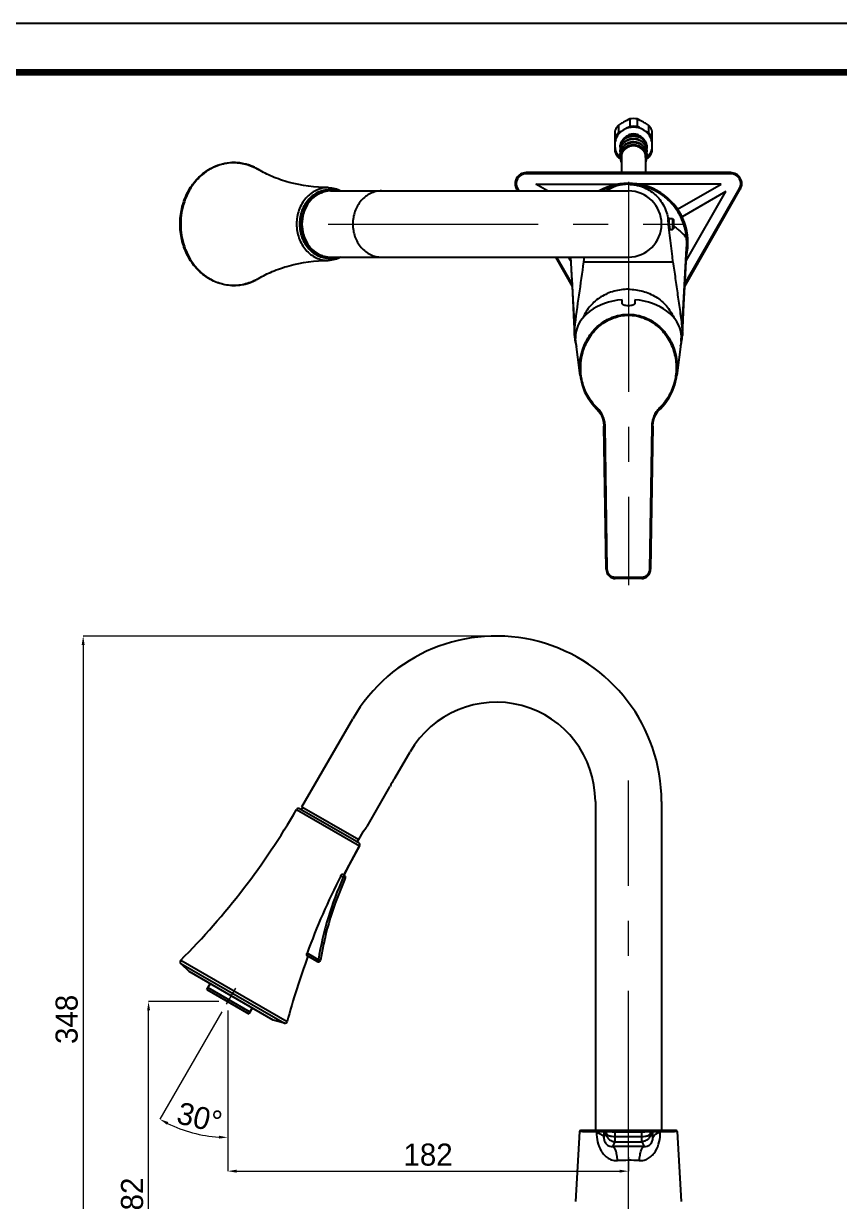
# Model space of a CAD drawing. Extents: x 0 to 1302, y 0 to 954.
# Drawn here: x 562 to 932, y 420 to 954 of the extents above; entities that cross this region are included whole.
import ezdxf

# ---------------------------------------------------------------- set-up
doc = ezdxf.new("R2010")
doc.units = 0
doc.header["$LTSCALE"] = 10
doc.header["$MEASUREMENT"] = 0
doc.header["$PDMODE"] = 3
doc.header["$PDSIZE"] = -10
doc.linetypes.add('CENTER', pattern=[2, 1.25, -0.25, 0.25, -0.25])
doc.linetypes.add('CENTER2', pattern=[28.575, 19.05, -3.175, 3.175, -3.175])
doc.layers.get('0').update_dxf_attribs({"linetype": 'CONTINUOUS'})
doc.layers.get('DEFPOINTS').update_dxf_attribs({"linetype": 'CONTINUOUS'})
doc.layers.add('Cneter', color=1, linetype='CENTER2', lineweight=13)
doc.layers.add('DEF_LAYER_ASSEM_MEMBER', color=7, linetype='CONTINUOUS')
doc.styles.add('Daelim Dimension', font='')
doc.styles.get('Daelim Dimension').set_extended_font_data('나눔고딕')
doc.dimstyles.new('DEFAULT', dxfattribs={"dimscale": 2, "dimtxt": 2, "dimasz": 2, "dimexe": 0, "dimexo": 2, "dimgap": 1, "dimtad": 1, "dimdec": 0, "dimzin": 9, "dimdsep": 46, "dimtxsty": 'Daelim Dimension', "dimcen": 0.5, "dimclrd": 5, "dimclre": 5, "dimclrt": 256, "dimadec": 1, "dimazin": 0, "dimtfac": 1, "dimtdec": 0, "dimtix": 1, "dimtmove": 0, "dimatfit": 3, "dimfxl": 1, "dimtolj": 1, "dimtzin": 1, "dimlwd": 9, "dimlwe": 9, "dimarcsym": 0})

# ---------------------------------------------------------------- blocks, each defined once
blk = doc.blocks.new('*D18')
at = {"color": 5, "lineweight": 9, "ltscale": 0.5, "transparency": 16777216}
for p, q in [((650.82, 510.73), (618.94, 510.73)), ((618.94, 332.93), (618.94, 506.73)), ((806, 328.93), (618.94, 328.93))]:
    blk.add_line(p, q, dxfattribs=at)
at = {"color": 5, "ltscale": 0.5, "transparency": 16777216}
for points in [[(618.27, 506.73), (619.61, 506.73), (618.94, 510.73)], [(618.27, 332.93), (619.61, 332.93), (618.94, 328.93)]]:
    blk.add_solid(points, dxfattribs=at)
at = {"layer": 'DEFPOINTS', "color": 0, "ltscale": 0.5, "transparency": 16777216}
for p in [(618.94, 510.73), (654.82, 510.73), (810, 328.93)]:
    blk.add_point(p, dxfattribs=at)
at = {"color": 7, "ltscale": 0.5, "transparency": 16777216, "insert": (611.5, 419.83), "char_height": 10, "attachment_point": 5, "rotation": 90, "style": 'Daelim Dimension'}
blk.add_mtext('\\A1;182', dxfattribs=at)
blk = doc.blocks.new('*D19')
at = {"color": 5, "lineweight": 9, "ltscale": 0.5, "transparency": 16777216}
for p, q in [((654.82, 506.73), (654.82, 433.89)), ((836.47, 440.25), (836.47, 433.89)), ((658.82, 433.89), (832.47, 433.89))]:
    blk.add_line(p, q, dxfattribs=at)
at = {"color": 5, "ltscale": 0.5, "transparency": 16777216}
for points in [[(658.82, 434.56), (658.82, 433.23), (654.82, 433.89)], [(832.47, 434.56), (832.47, 433.23), (836.47, 433.89)]]:
    blk.add_solid(points, dxfattribs=at)
at = {"layer": 'DEFPOINTS', "color": 0, "ltscale": 0.5, "transparency": 16777216}
for p in [(654.82, 510.73), (836.47, 444.25), (836.47, 433.89)]:
    blk.add_point(p, dxfattribs=at)
at = {"color": 7, "ltscale": 0.5, "transparency": 16777216, "insert": (745.65, 441.34), "char_height": 10, "attachment_point": 5, "style": 'Daelim Dimension'}
blk.add_mtext('\\A1;182', dxfattribs=at)
blk = doc.blocks.new('*D20')
at = {"color": 5, "lineweight": 9, "ltscale": 0.5, "transparency": 16777216}
for p, q in [((652.15, 506.09), (624.05, 457.43)), ((654.82, 494.46), (654.82, 449.19))]:
    blk.add_line(p, q, dxfattribs=at)
blk.add_arc((654.82, 510.73), 61.54, 243.7249, 266.2751, dxfattribs=at)
at = {"color": 5, "ltscale": 0.5, "transparency": 16777216}
for points in [[(627.27, 454.96), (627.9, 456.14), (624.05, 457.43)], [(650.85, 449.99), (650.8, 448.65), (654.82, 449.19)]]:
    blk.add_solid(points, dxfattribs=at)
at = {"layer": 'DEFPOINTS', "color": 0, "ltscale": 0.5, "transparency": 16777216}
for p in [(658.34, 516.82), (654.15, 509.56), (654.82, 510.73), (654.82, 498.46), (633.78, 452.9)]:
    blk.add_point(p, dxfattribs=at)
at = {"color": 7, "ltscale": 0.5, "transparency": 16777216, "insert": (642.08, 458.16), "char_height": 10, "attachment_point": 5, "rotation": 346.374, "style": 'Daelim Dimension'}
blk.add_mtext('\\A1;30°', dxfattribs=at)
blk = doc.blocks.new('*D22')
at = {"color": 5, "lineweight": 9, "ltscale": 0.5, "transparency": 16777216}
for p, q in [((772.47, 676.43), (589.3, 676.43)), ((589.3, 672.43), (589.3, 332.93)), ((806, 328.93), (589.3, 328.93))]:
    blk.add_line(p, q, dxfattribs=at)
at = {"color": 5, "ltscale": 0.5, "transparency": 16777216}
for points in [[(588.63, 672.43), (589.96, 672.43), (589.3, 676.43)], [(588.63, 332.93), (589.96, 332.93), (589.3, 328.93)]]:
    blk.add_solid(points, dxfattribs=at)
at = {"layer": 'DEFPOINTS', "color": 0, "ltscale": 0.5, "transparency": 16777216}
for p in [(776.47, 676.43), (589.3, 328.93), (810, 328.93)]:
    blk.add_point(p, dxfattribs=at)
at = {"color": 7, "ltscale": 0.5, "transparency": 16777216, "insert": (581.85, 502.68), "char_height": 10, "attachment_point": 5, "rotation": 90, "style": 'Daelim Dimension'}
blk.add_mtext('\\A1;348', dxfattribs=at)

msp = doc.modelspace()

# ---------------------------------------------------------------- linework, layer by layer
at = {"ltscale": 0.5}
msp.add_lwpolyline([(0, 0), (1302, 0), (1302, 954), (0, 954)], close=True, dxfattribs=at)
at = {"color": 5, "linetype": 'ByBlock', "lineweight": 200, "const_width": 3}
msp.add_lwpolyline([(20.94, 40.85), (1280.94, 40.85), (1280.94, 931.85), (20.94, 931.85)], close=True, dxfattribs=at)
at = {"layer": 'Cneter', "lineweight": 5, "ltscale": 0.5}
for p, q in [((836.47, 882.34), (836.47, 699.44)), ((700.32, 863.14), (861.05, 863.14)), ((836.47, 277.49), (836.47, 611))]:
    msp.add_line(p, q, dxfattribs=at)
at = {"layer": 'Cneter', "linetype": 'CENTER', "lineweight": 5, "ltscale": 0.5}
msp.add_line((836.47, 284.16), (836.47, 436.02), dxfattribs=at)
at = {"layer": 'DEF_LAYER_ASSEM_MEMBER', "color": 7, "linetype": 'Continuous'}
for p, q in [((831.96, 907.95), (831.96, 904.61)), ((837.08, 910.77), (837.08, 907.44)), ((840.46, 910.77), (840.46, 907.44)), ((845.58, 907.95), (845.58, 904.61)), ((830.27, 905.15), (830.27, 896.15)), ((847.27, 896.15), (847.27, 905.15)), ((832.77, 897.96), (832.77, 897.34)), ((844.77, 897.96), (844.77, 897.34)), ((832.77, 894.38), (832.77, 893.34)), ((833.27, 893.34), (833.27, 886.44)), ((844.27, 893.34), (844.27, 886.44)), ((844.77, 894.38), (844.77, 893.34)), ((882.86, 886.44), (790.09, 886.44)), ((794.46, 881.24), (831.84, 881.24)), ((799.82, 878.14), (794.46, 881.24)), ((878.48, 881.24), (841.1, 881.24)), ((858.78, 869.85), (878.48, 881.24)), ((701.47, 878.14), (836.47, 878.14)), ((785.75, 878.96), (786.22, 878.14)), ((880.56, 877.82), (860.78, 866.39)), ((862.02, 834.9), (887.2, 878.96)), ((862.61, 846.4), (880.56, 877.82)), ((854.85, 865.64), (856.47, 865.64)), ((856.47, 865.64), (856.47, 860.64)), ((856.47, 865.64), (856.97, 865.27)), ((856.97, 865.27), (856.97, 861.01)), ((633.22, 863.14), (633.22, 863.16)), ((633.22, 863.12), (633.22, 863.14)), ((855.03, 863.16), (855.03, 863.2)), ((855.46, 860.64), (856.47, 860.64)), ((856.47, 860.64), (856.97, 861.01)), ((862.91, 852.2), (862.95, 853.52)), ((701.47, 848.14), (836.47, 848.14)), ((803.36, 848.14), (810.93, 834.89)), ((810.34, 846.4), (809.35, 848.14)), ((816.29, 846), (816.53, 848.14)), ((816.29, 846), (856.65, 846)), ((810.7, 839.48), (810.77, 838.09)), ((833.57, 827.29), (833.57, 828.83)), ((839.37, 828.83), (839.37, 827.29)), ((811.57, 821.8), (812, 812.69)), ((812, 812.69), (811.98, 814.1)), ((860.83, 815.96), (860.95, 812.69)), ((812.63, 809.89), (812.5, 811.33)), ((814.54, 794.55), (812.63, 809.89)), ((860.32, 809.89), (858.41, 794.55)), ((860.32, 809.89), (860.45, 811.33)), ((826.4, 706.77), (825.38, 771.58)), ((847.57, 771.58), (846.54, 706.77)), ((842.54, 702.49), (830.4, 702.49)), ((688.48, 599.03), (711.52, 638.93)), ((730.59, 611.96), (737.5, 623.93)), ((730.5, 611.85), (730.59, 611.96)), ((717.96, 590.09), (728.34, 608.06)), ((728.34, 608.06), (728.39, 608.19)), ((714.25, 582.65), (687.4, 598.15)), ((688.7, 598.9), (688.05, 597.78)), ((688.48, 599.03), (714.2, 584.18)), ((821.47, 601.43), (821.47, 452.34)), ((851.47, 601.43), (851.47, 452.34)), ((714.2, 584.18), (716.2, 587.64)), ((717.9, 590.02), (717.96, 590.09)), ((714.12, 584.22), (713.72, 583.53)), ((707.44, 568.1), (714.62, 581.29)), ((707.7, 567.95), (706.79, 568.48)), ((695.41, 528.87), (690.68, 531.6)), ((633.51, 528.08), (637.27, 524.33)), ((675.38, 502.33), (637.27, 524.33)), ((645.3, 516.23), (646.8, 518.83)), ((645.3, 516.23), (664.35, 505.23)), ((645.8, 517.09), (664.85, 506.09)), ((665.85, 507.83), (664.35, 505.23)), ((680.51, 500.95), (675.38, 502.33)), ((814.33, 451.87), (812.5, 420.18)), ((858.12, 452.34), (814.83, 452.34)), ((858.62, 451.87), (860.45, 420.18))]:
    msp.add_line(p, q, dxfattribs=at)
at = {"layer": 'DEF_LAYER_ASSEM_MEMBER', "color": 9, "linetype": 'Continuous'}
for p, q in [((790.09, 885.94), (790.09, 886.44)), ((882.86, 885.94), (882.86, 886.44)), ((882.86, 885.94), (790.09, 885.94)), ((786.18, 879.21), (785.75, 878.96)), ((786.18, 879.21), (786.79, 878.14)), ((862.07, 836), (886.76, 879.21)), ((886.76, 879.21), (887.2, 878.96)), ((854.42, 865.22), (854.9, 864.64)), ((860.83, 815.94), (862.87, 852.2)), ((862.87, 852.2), (862.95, 853.5)), ((803.93, 848.14), (810.87, 836)), ((812.11, 815.94), (810.3, 848.14)), ((810.77, 838.09), (811.98, 814.1)), ((822.01, 779.44), (822.35, 779.8)), ((850.94, 779.44), (850.59, 779.8)), ((825.38, 771.58), (825.88, 771.59)), ((826.9, 706.78), (825.88, 771.59)), ((847.07, 771.59), (846.04, 706.78)), ((847.57, 771.58), (847.07, 771.59)), ((826.4, 706.77), (826.9, 706.78)), ((846.54, 706.77), (846.04, 706.78)), ((842.54, 702.99), (830.4, 702.99)), ((830.4, 702.49), (830.4, 702.99)), ((842.54, 702.49), (842.54, 702.99)), ((686.03, 597.79), (714.62, 581.29)), ((706.03, 567.76), (707.2, 567.09)), ((707.7, 567.95), (707.2, 567.09)), ((707.2, 567.09), (708.12, 566.68)), ((633.51, 529.5), (681.73, 501.66)), ((695.91, 529.73), (690.8, 532.68)), ((695.41, 528.87), (695.91, 529.73)), ((696.89, 529.57), (695.91, 529.73)), ((633.51, 528.08), (680.51, 500.95)), ((822.02, 451.71), (822.02, 451.54)), ((826.4, 451.84), (825.38, 451.84)), ((825.38, 451.84), (825.38, 448.93)), ((825.38, 448.93), (826.4, 451.22)), ((826.4, 451.22), (826.4, 451.84)), ((830.4, 447.26), (830.4, 452.34)), ((842.54, 451.63), (830.4, 451.63)), ((830.4, 449.56), (842.54, 449.56)), ((842.54, 447.26), (842.54, 452.34)), ((847.57, 451.84), (846.54, 451.84)), ((846.54, 451.84), (846.54, 451.22)), ((846.54, 451.22), (847.56, 448.93)), ((847.56, 448.93), (847.57, 451.84)), ((850.93, 451.54), (850.93, 451.71)), ((829.41, 445.03), (830.4, 447.26)), ((830.4, 447.26), (842.54, 447.26)), ((842.54, 447.26), (843.53, 445.03))]:
    msp.add_line(p, q, dxfattribs=at)
at = {"layer": 'DEF_LAYER_ASSEM_MEMBER', "color": 1, "linetype": 'CENTER', "lineweight": 5}
msp.add_line((658.34, 516.82), (654.15, 509.56), dxfattribs=at)
at = {"layer": 'DEF_LAYER_ASSEM_MEMBER', "color": 7, "linetype": 'Continuous'}
for points in [[(860.95, 812.69), (861.61, 826.69), (862.28, 840.16), (862.91, 852.2)], [(810.25, 848.14), (810.39, 845.6), (810.7, 839.48)], [(810.77, 838.09), (811.08, 831.81), (811.57, 821.8)], [(814.54, 794.55), (814.68, 793.6), (815.44, 790.28), (816.61, 787.12), (818.16, 784.2), (820.01, 781.59), (822.01, 779.44)], [(850.94, 779.44), (852.94, 781.6), (854.8, 784.22), (856.34, 787.13), (857.51, 790.29), (858.27, 793.62), (858.41, 794.55)], [(822.01, 779.44), (823.08, 778.25), (824.05, 776.76), (824.77, 775.09), (825.22, 773.3), (825.38, 771.58)], [(847.57, 771.58), (847.73, 773.31), (848.18, 775.1), (848.9, 776.77), (849.87, 778.26), (850.94, 779.44)], [(826.4, 706.77), (826.48, 705.99), (826.73, 705.11), (827.14, 704.33), (827.68, 703.66), (828.32, 703.12), (829.04, 702.75), (829.8, 702.54), (830.4, 702.49)], [(842.54, 702.49), (843.16, 702.54), (843.92, 702.75), (844.64, 703.13), (845.28, 703.67), (845.81, 704.34), (846.22, 705.13), (846.47, 706), (846.54, 706.77)]]:
    msp.add_lwpolyline(points, dxfattribs=at)
for centre, radius, start, end in [((862.26, 859.16), 57.43, 115.9972, 118.8773), ((815.68, 859.92), 56.57, 61.1009, 64.0245), ((807.18, 955.46), 56.57, 295.9755, 298.8991), ((838.77, 897.56), 6.19, 89.562, 90.4247), ((870.76, 956.22), 57.43, 241.1227, 244.0028), ((838.69, 897.34), 5.92, 180.0145, 187.4625), ((838.55, 895.12), 5.31, 137.3245, 144.7315), ((838.56, 896.58), 5.32, 137.8013, 143.683), ((839, 896.58), 5.31, 35.6977, 41.8841), ((838.85, 897.34), 5.92, 352.5757, 359.9856), ((868.4, 952.49), 69.46, 238.3554, 238.9354), ((838.48, 899.13), 8.27, 221.4141, 225.3598), ((866.35, 949.09), 65.49, 238.9383, 239.232), ((838.51, 899.16), 8.31, 225.3577, 226.412), ((838.63, 895.83), 5.85, 180.0136, 187.1793), ((838.29, 893.34), 5.51, 169.2134, 179.9662), ((838.3, 893.35), 5.53, 180.0516, 203.215), ((839.24, 893.35), 5.53, 336.785, 359.9484), ((839.26, 893.34), 5.51, 0.0338, 10.7866), ((811.2, 949.09), 65.49, 300.768, 301.0617), ((838.92, 895.83), 5.85, 352.8522, 359.9865), ((839.04, 899.16), 8.31, 313.588, 314.6423), ((839.07, 899.13), 8.27, 314.6402, 318.5859), ((809.14, 952.49), 69.46, 301.0646, 301.6446), ((790.09, 881.44), 5, 90, 209.7449), ((882.86, 881.44), 5, 330.2551, 90), ((836.47, 854.64), 27, 346.692, 119.2728), ((836.47, 854.73), 26.41, 89.9997, 117.3223), ((836.47, 863.06), 18.08, 90.0001, 123.301), ((701.5, 866.68), 11.46, 93.498, 109.1696), ((701.47, 866.89), 11.25, 89.999, 93.4396), ((836.47, 863.14), 15, 270, 90), ((-1695.22, 559.25), 2567.93, 6.41143, 6.84301), ((701.5, 859.6), 11.46, 250.8304, 266.502), ((701.47, 859.39), 11.25, 266.5604, 270.001), ((832.21, 813.63), 20.23, 182.656, 190.821), ((840.98, 813.6), 19.99, 348.9139, 357.3902), ((832.47, 813.68), 20.5, 190.8316, 197.1701), ((840.35, 813.71), 20.62, 343.3703, 348.9448), ((776.47, 601.43), 75, 0, 150), ((776.47, 601.43), 45, 0, 150), ((742.34, 602.58), 15.04, 141.908, 158.0921), ((686.9, 597.29), 1, 60, 149.8294), ((396.59, 766.05), 334.8, 315.0445, 329.8294), ((732.07, 577.73), 18.75, 139.044, 139.3427), ((713.75, 581.79), 1, 330.1706, 60), ((1005.06, 414.75), 334.8, 150.1706, 152.7392), ((994.6, 421.55), 323.49, 153.1296, 159.9078), ((844.88, 505.06), 150, 155.7465, 170.5964), ((707.2, 567.09), 1, 335.7466, 59.9997), ((634.22, 528.79), 1, 135.0445, 225), ((1005.06, 414.75), 334.8, 159.6289, 164.9555), ((695.91, 529.73), 1, 240.0005, 350.5961), ((680.77, 501.92), 1, 255, 344.9555), ((814.83, 451.84), 0.5, 90, 176.6897), ((858.12, 451.84), 0.5, 3.3104, 90)]:
    msp.add_arc(centre, radius, start, end, dxfattribs=at)
at = {"layer": 'DEF_LAYER_ASSEM_MEMBER', "color": 9, "linetype": 'Continuous'}
for centre, radius, start, end in [((838.25, 897.34), 5.48, 173.573, 179.9866), ((839.29, 897.34), 5.48, 0.0134, 6.427), ((657.62, 870.08), 20.9, 94.9001, 95.2184), ((657.62, 870.04), 20.94, 85.5507, 94.8923), ((657.62, 870.04), 20.94, 82.7095, 85.5414), ((657.58, 869.79), 21.2, 75.8076, 82.6982), ((657.51, 869.5), 21.49, 71.8634, 75.808), ((657.35, 869.03), 21.99, 66.1746, 71.85), ((657.03, 868.34), 22.75, 58.9136, 66.1407), ((790.09, 881.44), 4.5, 90, 209.7449), ((882.86, 881.44), 4.5, 330.2551, 90), ((700.81, 866.86), 11.78, 74.0169, 86.5455), ((700.81, 859.42), 11.79, 273.4634, 285.992), ((657.11, 857.79), 22.58, 293.8152, 301.1139), ((657.62, 856.2), 20.9, 264.7678, 264.9543), ((657.62, 856.24), 20.94, 264.9624, 274.4363), ((657.62, 856.24), 20.94, 274.4459, 277.2357), ((657.58, 856.49), 21.19, 277.2471, 284.1785), ((657.51, 856.78), 21.49, 284.1781, 288.1056), ((657.38, 857.17), 21.9, 288.1071, 293.8206), ((844.88, 505.06), 151, 155.7465, 170.5964), ((825.88, 451.84), 0.5, 90.0036, 180.4261), ((826.9, 451.84), 0.5, 90.0036, 180.4261), ((846.04, 451.84), 0.5, 359.5739, 89.9964), ((847.07, 451.84), 0.5, 359.5739, 89.9964), ((836.42, -380.33), 825.39, 89.99636, 90.48647), ((836.49, -389.93), 834.99, 89.51634, 90.00082), ((836.44, 349.29), 89.52, 89.9802, 93.1057), ((836.48, 348.41), 90.41, 86.9096, 90.0045)]:
    msp.add_arc(centre, radius, start, end, dxfattribs=at)
at = {"layer": 'DEF_LAYER_ASSEM_MEMBER', "color": 7, "linetype": 'Continuous'}
for start_param, end_param in [(-1.449703, -0.066321), (-3.075272, -1.691889)]:
    msp.add_ellipse((836.47, 811.92), major_axis=(-24.01, 0), ratio=0.70945, start_param=start_param, end_param=end_param, dxfattribs=at)
for points, start_tangent, end_tangent in [([(831.96, 907.95), (831.44, 907.31), (830.27, 905.15)], (-0.670192, -0.742188), (-0.341967, -0.939712)), ([(834.52, 909.44), (833.88, 909.08), (831.96, 907.95)], (-0.87543, -0.483345), (-0.851354, -0.524592)), ([(840.46, 910.77), (837.08, 910.77)], (-0.983729, 0.179659), (-0.983729, -0.179659)), ([(837.08, 907.44), (840.46, 907.44)], (0.983729, 0.179659), (0.983729, -0.179659)), ([(845.58, 907.95), (843.67, 909.08), (843.02, 909.44)], (-0.851354, 0.524592), (-0.87543, 0.483345)), ([(847.27, 905.15), (846.11, 907.31), (845.58, 907.95)], (-0.341967, 0.939712), (-0.670192, 0.742188)), ([(834.52, 905.94), (832.76, 904.64), (831.41, 902.96), (830.56, 901), (830.27, 898.9)], (-0.87543, -0.483345), (0, -1)), ([(831.96, 904.61), (831.44, 903.97), (830.27, 901.81)], (-0.670192, -0.742188), (-0.341967, -0.939712)), ([(832.77, 897.96), (833.23, 900.17), (834.52, 902.05), (836.45, 903.3), (838.73, 903.75)], (0, 1), (0.999973, 0.007411)), ([(837.08, 907.44), (835.17, 906.3), (834.52, 905.94)], (-0.851354, -0.524592), (-0.87543, -0.483345)), ([(843.02, 905.94), (838.77, 907.03), (834.52, 905.94)], (-0.87543, 0.483345), (-0.87543, -0.483345)), ([(838.77, 903.97), (836.66, 903.54), (834.89, 902.35)], (-1, 0), (-0.697255, -0.716824)), ([(842.65, 902.35), (840.89, 903.54), (838.77, 903.97)], (-0.697079, 0.716994), (-1, 0)), ([(838.82, 903.75), (841.09, 903.3), (843.02, 902.05), (844.32, 900.17), (844.77, 897.96)], (0.999971, -0.007645), (0, -1)), ([(843.02, 905.94), (842.38, 906.3), (840.46, 907.44)], (-0.87543, 0.483345), (-0.851354, 0.524592)), ([(847.27, 898.9), (846.98, 901), (846.13, 902.96), (844.78, 904.64), (843.02, 905.94)], (0, 1), (-0.87543, 0.483345)), ([(847.27, 901.81), (846.11, 903.97), (845.58, 904.61)], (-0.341967, 0.939712), (-0.670192, 0.742188)), ([(830.27, 898.9), (830.72, 896.3)], (0, -1), (0.331963, -0.943293)), ([(832.77, 895.83), (833.23, 898.1), (834.54, 900.03), (836.49, 901.3), (838.77, 901.75), (841.06, 901.3), (843.01, 900.03), (844.31, 898.1), (844.77, 895.83)], (0, 1), (0, -1)), ([(832.77, 894.38), (833.23, 896.66), (834.54, 898.58), (836.49, 899.85), (838.77, 900.3), (841.06, 899.85), (843.01, 898.58), (844.31, 896.66), (844.77, 894.38)], (0, 1), (0, -1)), ([(832.87, 894.37), (833.59, 896.23), (834.93, 897.75), (836.73, 898.74), (838.77, 899.08), (840.82, 898.74), (842.62, 897.75), (843.96, 896.23), (844.68, 894.37)], (0.186978, 0.982364), (0.186978, -0.982364)), ([(844.27, 893.34), (843.85, 895.35), (842.66, 897.06), (840.88, 898.2), (838.77, 898.6), (836.67, 898.2), (834.88, 897.06), (833.69, 895.35), (833.27, 893.34)], (0, 1), (0, -1)), ([(834.62, 900.15), (836.5, 901.49), (838.79, 901.96), (841.08, 901.48), (842.95, 900.13)], (0.671613, 0.740902), (0.667521, -0.744591)), ([(834.65, 898.72), (836.52, 900.04), (838.79, 900.5), (841.05, 900.03), (842.92, 898.7)], (0.677708, 0.735332), (0.674321, -0.738439)), ([(846.83, 896.3), (847.27, 898.9)], (0.331963, 0.943293), (0, 1)), ([(830.27, 896.15), (831.44, 893.99), (831.96, 893.36)], (0.341967, -0.939712), (0.670192, -0.742188)), ([(830.72, 896.3), (831.79, 894.26), (832.28, 893.66)], (0.331963, -0.943293), (0.661452, -0.749988)), ([(845.27, 893.66), (845.76, 894.26), (846.83, 896.3)], (0.661452, 0.749988), (0.331963, 0.943293)), ([(845.58, 893.36), (846.11, 893.99), (847.27, 896.15)], (0.670192, 0.742188), (0.341967, 0.939712)), ([(633.22, 863.16), (634.01, 870.21), (636.34, 876.81), (640.04, 882.52), (644.9, 886.97), (650.59, 889.86), (656.74, 891), (662.94, 890.3), (668.78, 887.82)], (0.000585, 1), (0.856506, -0.516137)), ([(700.4, 879.64), (682.62, 882.04), (674.96, 884.69), (668.78, 887.82)], (-0.999982, 0.005956), (-0.856506, 0.516137)), ([(862.79, 856.98), (861.92, 861.8), (860.18, 866.37), (857.62, 870.55), (854.34, 874.18), (850.44, 877.15), (846.06, 879.34), (841.35, 880.69), (836.47, 881.14)], (-0.085396, 0.996347), (-1, -0.000005)), ([(836.47, 881.14), (842.89, 879.96), (848.47, 876.58), (852.49, 871.45), (854.42, 865.22)], (1, 0.000006), (0.119269, -0.992862)), ([(688.05, 863.14), (688.75, 867.95), (689.6, 870.18), (690.76, 872.23), (692.2, 874.02), (693.88, 875.52), (695.74, 876.67), (697.75, 877.46)], (0, 1), (0.961406, 0.275135)), ([(697.74, 877.51), (694.01, 875.42), (691.05, 872.09), (689.14, 867.85), (688.48, 863.14)], (-0.944751, -0.32779), (0, -1)), ([(700.4, 879.64), (703.38, 879.27), (706.23, 878.19)], (0.999982, -0.005956), (0.889619, -0.456703)), ([(854.9, 864.64), (854.87, 865.1), (854.85, 865.47), (854.84, 865.61), (854.84, 865.71), (854.85, 865.79), (854.86, 865.83)], (-0.063966, 0.997952), (0.643264, 0.765645)), ([(854.86, 865.83), (854.88, 865.83), (854.9, 865.8), (854.93, 865.74), (854.97, 865.66)], (0.643264, 0.765645), (0.329828, -0.944041)), ([(668.78, 838.46), (662.94, 835.98), (656.74, 835.28), (650.59, 836.42), (644.9, 839.31), (640.04, 843.76), (636.34, 849.47), (634.01, 856.07), (633.22, 863.12)], (-0.856506, -0.516137), (-0.000584, 1)), ([(688.05, 863.14), (688.75, 858.33), (689.6, 856.09), (690.76, 854.05), (692.2, 852.26), (693.88, 850.76), (695.74, 849.61), (697.75, 848.82)], (0, -1), (0.961406, -0.275135)), ([(688.48, 863.14), (689.14, 858.42), (691.05, 854.19), (694.01, 850.86), (697.74, 848.77)], (0, -1), (0.944751, -0.32779)), ([(855.03, 863.2), (854.99, 863.57), (854.9, 864.64)], (-0.111329, 0.993784), (-0.062696, 0.998033)), ([(855.31, 861.25), (855.24, 861.64), (855.03, 863.16)], (-0.183832, 0.982958), (-0.112145, 0.993692)), ([(855.48, 860.6), (855.45, 860.66), (855.41, 860.79), (855.36, 860.99), (855.31, 861.25)], (-0.746228, 0.66569), (-0.183832, 0.982958)), ([(855.52, 860.63), (855.5, 860.6), (855.48, 860.6)], (-0.279263, -0.960215), (-0.746228, 0.66569)), ([(862.95, 853.52), (862.79, 856.98)], (0.005808, 0.999983), (-0.085395, 0.996347)), ([(668.78, 838.46), (674.96, 841.59), (682.62, 844.24), (700.4, 846.64)], (0.856506, 0.516137), (0.999982, 0.005956)), ([(706.23, 848.09), (703.38, 847.01), (700.4, 846.64)], (-0.889614, -0.456713), (-0.999982, -0.005956)), ([(812.11, 815.94), (814.15, 830.98), (816.29, 846)], (0.115824, 0.99327), (0.139345, 0.990244)), ([(856.65, 846), (857.72, 838.49), (858.79, 830.99), (859.86, 823.48), (860.83, 815.96)], (0.139345, -0.990244), (0.115835, -0.993268)), ([(836.47, 833.58), (829.96, 832.69), (824.03, 830.09), (821.45, 828.22), (819.22, 826.01), (817.37, 823.53), (815.95, 820.83)], (-1, 0), (-0.391997, -0.919967)), ([(836.47, 833.58), (842.99, 832.69), (848.92, 830.09), (851.49, 828.22), (853.73, 826.01), (855.58, 823.53), (857, 820.83)], (1, 0), (0.391997, -0.919967)), ([(836.47, 826.1), (835.36, 826.17), (834.42, 826.41), (834.06, 826.59), (833.79, 826.8), (833.63, 827.03), (833.57, 827.29)], (-1, 0), (0, 1)), ([(839.37, 827.29), (839.32, 827.03), (839.15, 826.8), (838.88, 826.59), (838.52, 826.41), (837.58, 826.17), (836.47, 826.1)], (0, -1), (-1, 0)), ([(811.98, 814.1), (812.11, 815.94)], (0.02387, 0.999715), (0.110139, 0.993916)), ([(812.52, 813.05), (812.49, 812.68), (812.5, 811.33)], (-0.093212, -0.995646), (0.050949, -0.998701)), ([(860.45, 811.33), (860.46, 811.81), (860.43, 813.05)], (0.050949, 0.998701), (-0.093212, 0.995646)), ([(716.2, 587.64), (716.68, 588.41), (717.84, 589.95)], (0.5, 0.866025), (0.651553, 0.758603)), ([(713.4, 583.14), (713.42, 583.14), (713.45, 583.15), (713.53, 583.24), (713.62, 583.37), (713.72, 583.53)], (0.866025, -0.5), (0.5, 0.866025)), ([(706.03, 567.76), (706.24, 568.1), (706.46, 568.35), (706.56, 568.43), (706.65, 568.48), (706.79, 568.48)], (0.452246, 0.891893), (0.866025, -0.5)), ([(690.68, 531.6), (690.62, 531.72), (690.62, 531.96), (690.68, 532.3), (690.8, 532.68)], (-0.866025, 0.5), (0.344369, 0.938834))]:
    msp.add_spline(points, degree=3, dxfattribs=dict(at, start_tangent=start_tangent, end_tangent=end_tangent))
at = {"layer": 'DEF_LAYER_ASSEM_MEMBER', "color": 9, "linetype": 'Continuous'}
for points, start_tangent, end_tangent in [([(832.77, 897.96), (833.23, 900.16), (834.53, 902.02), (836.48, 903.26), (838.77, 903.7), (841.07, 903.26), (843.02, 902.02), (844.32, 900.16), (844.77, 897.96)], (0, 1), (0, -1)), ([(832.81, 897.95), (833.43, 899.96), (834.76, 901.61), (836.63, 902.7), (838.77, 903.08), (840.92, 902.7), (842.78, 901.61), (844.11, 899.96), (844.74, 897.95)], (0.111793, 0.993731), (0.111793, -0.993731)), ([(832.77, 894.38), (833.23, 896.58), (834.53, 898.44), (836.48, 899.68), (838.77, 900.12), (841.07, 899.68), (843.02, 898.44), (844.32, 896.58), (844.77, 894.38)], (0, 1), (0, -1)), ([(655.72, 890.89), (651.3, 890.01), (647.09, 888.19), (643.25, 885.5), (639.91, 882.03), (637.19, 877.91), (635.17, 873.28), (633.93, 868.3), (633.51, 863.14)], (-0.995855, -0.090953), (0, -1)), ([(700.4, 879.64), (697.6, 879.34), (694.9, 878.41), (692.42, 876.89), (690.24, 874.84), (688.46, 872.33), (687.13, 869.47), (686.03, 863.14)], (-0.999982, 0.005973), (0, -1)), ([(701.52, 878.62), (698.8, 878.46), (696.17, 877.68), (693.73, 876.3), (691.58, 874.38), (689.81, 872), (688.49, 869.25), (687.4, 863.14)], (-0.99822, 0.059637), (0, -1)), ([(724.51, 878.14), (721.98, 877.85), (719.54, 877), (715.33, 873.75), (712.51, 868.88), (711.52, 863.14)], (-1, 0), (0, -1)), ([(633.51, 863.14), (633.93, 857.98), (635.17, 853), (637.19, 848.37), (639.91, 844.25), (643.25, 840.78), (647.09, 838.1), (651.29, 836.28), (655.72, 835.39)], (0, -1), (0.995833, -0.091192)), ([(686.03, 863.14), (687.13, 856.81), (688.46, 853.95), (690.24, 851.44), (692.42, 849.39), (694.9, 847.87), (697.6, 846.94), (700.4, 846.64)], (0, -1), (0.999982, 0.005965)), ([(687.4, 863.14), (688.49, 857.02), (689.81, 854.28), (691.58, 851.9), (693.73, 849.98), (696.17, 848.6), (698.8, 847.81), (701.52, 847.66)], (0, -1), (0.998211, 0.059794)), ([(711.52, 863.14), (712.51, 857.4), (715.33, 852.53), (719.54, 849.28), (721.98, 848.43), (724.51, 848.14)], (0, -1), (1, 0)), ([(856.97, 862.41), (858.41, 861.13), (859.85, 859.91), (860.58, 859.26), (861.31, 858.57), (862.05, 857.8), (862.79, 856.98)], (0.729139, -0.684366), (0.68633, -0.727291)), ([(814.53, 794.59), (814.38, 799.56), (815.15, 804.48), (816.84, 809.16), (819.41, 813.41), (822.8, 817.05), (826.9, 819.85), (831.54, 821.63), (836.47, 822.24)], (-0.123655, 0.992325), (1, 0.000013)), ([(836.47, 822.24), (841.4, 821.63), (846.04, 819.85), (850.14, 817.05), (853.54, 813.41), (856.11, 809.16), (857.79, 804.48), (858.56, 799.56), (858.41, 794.59)], (1, -0.000014), (-0.123662, -0.992324)), ([(822.35, 779.8), (818.08, 785.31), (815.55, 791.8), (814.84, 798.74), (815.99, 805.62), (818.94, 811.92), (821.07, 814.69), (823.59, 817.11), (826.47, 819.09), (829.63, 820.57), (833, 821.49), (836.47, 821.8)], (-0.724979, 0.688771), (1, 0.000021)), ([(836.47, 821.8), (839.95, 821.49), (843.32, 820.57), (846.48, 819.09), (849.35, 817.11), (851.87, 814.69), (854, 811.92), (856.96, 805.62), (858.1, 798.74), (857.4, 791.8), (854.86, 785.31), (850.59, 779.8)], (1, -0.000023), (-0.724979, -0.688771)), ([(825.88, 771.59), (825.62, 773.87), (824.94, 776.05), (823.84, 778.06), (822.35, 779.8)], (-0.015868, 0.999874), (-0.724915, 0.688838)), ([(850.59, 779.8), (849.11, 778.06), (848.01, 776.05), (847.32, 773.87), (847.07, 771.59)], (-0.724915, -0.688838), (-0.015869, -0.999874)), ([(830.4, 702.99), (829.02, 703.3), (827.89, 704.16), (827.17, 705.38), (826.9, 706.78)], (-1, 0.000206), (-0.015907, 0.999873)), ([(846.04, 706.78), (845.78, 705.38), (845.06, 704.16), (843.93, 703.3), (842.54, 702.99)], (-0.015907, -0.999873), (-1, -0.000207)), ([(822.02, 451.71), (820.26, 451.72), (818.71, 451.74), (817.38, 451.76), (816.8, 451.77), (816.29, 451.78), (815.83, 451.79), (815.43, 451.8), (815.1, 451.82), (814.82, 451.83), (814.6, 451.84), (814.52, 451.84), (814.45, 451.85), (814.4, 451.85), (814.36, 451.86), (814.34, 451.87), (814.33, 451.87)], (-0.999964, 0.008515), (0.057842, 0.998326)), ([(822.02, 451.71), (822.01, 451.94), (822.08, 452.14), (822.2, 452.29), (822.35, 452.34)], (-0.188144, 0.982141), (1, -0.000006)), ([(822.02, 451.54), (822.48, 447.18), (824.18, 442.97), (825.58, 441.18), (827.34, 439.77), (829.39, 438.9), (831.59, 438.68)], (-0.01083, -0.999941), (0.998526, 0.054281)), ([(825.38, 451.84), (825.36, 451.83), (825.31, 451.82), (825.24, 451.81), (825.14, 451.8), (825.01, 451.79), (824.86, 451.78), (824.49, 451.77), (824.01, 451.75), (823.44, 451.74), (822.77, 451.72), (822.02, 451.71)], (-0.6885, -0.725236), (-0.999875, -0.015813)), ([(822.02, 451.54), (823.41, 451), (824.47, 450.36), (824.85, 450.02), (825.13, 449.67), (825.31, 449.3), (825.38, 448.93)], (0.95366, -0.300888), (0.048698, -0.998814)), ([(825.38, 448.93), (825.65, 447.45), (826.11, 446.6), (826.69, 445.97), (827.98, 445.24), (829.41, 445.03)], (-0.014365, -0.999897), (0.999522, 0.030909)), ([(830.4, 451.63), (829.6, 451.64), (828.84, 451.65), (828.14, 451.67), (827.55, 451.69), (827.06, 451.73), (826.87, 451.74), (826.71, 451.76), (826.58, 451.78), (826.49, 451.8), (826.43, 451.82), (826.4, 451.84)], (-1, -0.000051), (-0.314394, 0.949292)), ([(826.4, 451.22), (826.49, 450.9), (826.73, 450.59), (827.1, 450.3), (827.6, 450.05), (828.2, 449.84), (828.89, 449.69), (830.4, 449.56)], (0.041267, -0.999148), (1, 0)), ([(826.4, 451.22), (826.72, 449.7), (827.59, 448.42), (828.88, 447.56), (830.4, 447.26)], (0.007927, -0.999969), (1, -0.000543)), ([(841.35, 438.68), (843.55, 438.9), (845.6, 439.77), (847.36, 441.18), (848.77, 442.97), (850.47, 447.18), (850.93, 451.54)], (0.998526, -0.054281), (-0.01083, 0.999941)), ([(846.54, 451.84), (846.52, 451.82), (846.46, 451.8), (846.37, 451.78), (846.24, 451.76), (846.08, 451.74), (845.88, 451.73), (845.4, 451.69), (844.8, 451.67), (844.11, 451.65), (843.34, 451.64), (842.54, 451.63)], (-0.314394, -0.949293), (-1, 0.000051)), ([(842.54, 449.56), (844.06, 449.69), (844.74, 449.84), (845.35, 450.05), (845.84, 450.3), (846.22, 450.59), (846.45, 450.9), (846.54, 451.22)], (1, 0), (0.041267, 0.999148)), ([(846.54, 451.22), (846.23, 449.7), (845.36, 448.42), (844.07, 447.56), (842.54, 447.26)], (-0.007927, -0.999969), (-1, -0.000543)), ([(843.53, 445.03), (844.96, 445.24), (846.25, 445.97), (846.84, 446.6), (847.3, 447.45), (847.56, 448.93)], (0.999522, -0.030909), (-0.014364, 0.999897)), ([(850.93, 451.54), (849.53, 451), (848.48, 450.36), (848.09, 450.02), (847.81, 449.67), (847.63, 449.3), (847.56, 448.93)], (-0.953662, -0.30088), (-0.048692, -0.998814)), ([(850.93, 451.71), (850.17, 451.72), (849.51, 451.74), (848.94, 451.75), (848.46, 451.77), (848.08, 451.78), (847.93, 451.79), (847.81, 451.8), (847.71, 451.81), (847.64, 451.82), (847.59, 451.83), (847.57, 451.84)], (-0.999875, 0.015813), (-0.688502, 0.725234)), ([(850.93, 451.71), (850.93, 451.94), (850.87, 452.14), (850.75, 452.29), (850.59, 452.34)], (0.188146, 0.982141), (-1, -0.000025)), ([(858.62, 451.87), (858.61, 451.87), (858.59, 451.86), (858.55, 451.85), (858.49, 451.85), (858.43, 451.84), (858.34, 451.84), (858.13, 451.83), (857.85, 451.82), (857.51, 451.8), (857.12, 451.79), (856.66, 451.78), (856.14, 451.77), (855.57, 451.76), (854.24, 451.74), (852.69, 451.72), (850.93, 451.71)], (0.057845, -0.998326), (-0.999964, -0.008515)), ([(831.59, 438.68), (831.43, 439.99), (831.23, 441.2), (830.99, 442.28), (830.72, 443.2), (830.42, 443.95), (830.09, 444.52), (829.41, 445.03)], (-0.100363, 0.994951), (-0.989949, 0.141422)), ([(841.35, 438.68), (841.51, 439.99), (841.72, 441.2), (841.96, 442.28), (842.23, 443.2), (842.53, 443.95), (842.85, 444.52), (843.53, 445.03)], (0.10036, 0.994951), (0.98995, 0.141418))]:
    msp.add_spline(points, degree=3, dxfattribs=dict(at, start_tangent=start_tangent, end_tangent=end_tangent))

# ---------------------------------------------------------------- dimensions: what is measured, and where the dimension line sits
at = {"color": 5, "ltscale": 0.5}
for base, p1, p2, picture, middle in [((589.29651808, 328.93188541), (776.47308273, 676.43188541), (809.99759938, 328.93188541), '*D22', (581.84587431, 502.68188541)), ((618.94, 510.73), (810, 328.93), (654.82, 510.73), '*D18', (611.5, 419.83))]:
    dim = msp.add_linear_dim(base=base, p1=p1, p2=p2, angle=90, dimstyle='DEFAULT', override={"dimtxt": 5, "dimdec": 0, "dimclrd": 5, "dimclre": 5, "dimclrt": 7}, dxfattribs=at)
    dim.commit()
    dim.dimension.update_dxf_attribs({"geometry": picture, "text_midpoint": middle})
dim = msp.add_angular_dim_2l(base=(633.78, 452.9), line1=((654.82, 510.73), (654.82, 498.46)), line2=((658.34, 516.82), (654.15, 509.56)), dimstyle='DEFAULT', override={"dimtxt": 5, "dimdec": 0, "dimclrd": 5, "dimclre": 5, "dimclrt": 7, "dimadec": 0}, dxfattribs=at)
dim.commit()
dim.dimension.update_dxf_attribs({"geometry": '*D20', "text_midpoint": (640.33, 450.92), "dimtype": 162})
dim = msp.add_linear_dim(base=(836.47, 433.89), p1=(654.82, 510.73), p2=(836.47, 444.25), dimstyle='DEFAULT', override={"dimtxt": 5, "dimdec": 0, "dimclrd": 5, "dimclre": 5, "dimclrt": 7}, dxfattribs=at)
dim.commit()
dim.dimension.update_dxf_attribs({"geometry": '*D19', "text_midpoint": (745.65, 441.34)})

doc.saveas('drawing.dxf')
